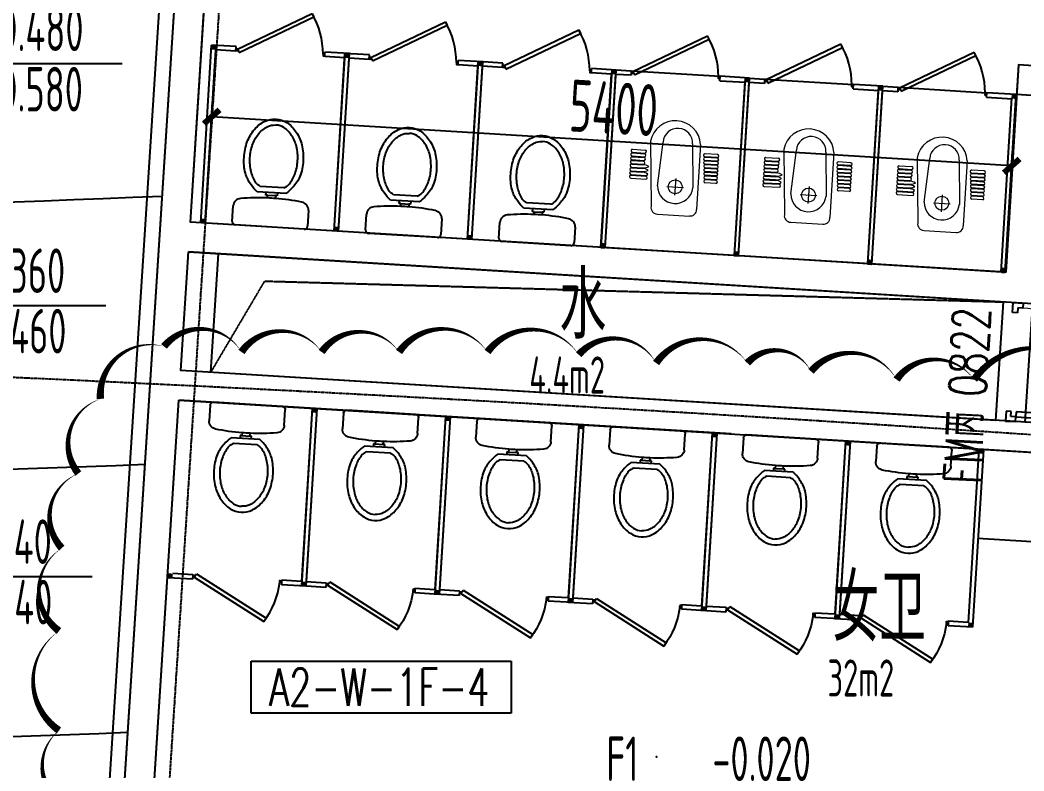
# Model space of a CAD drawing. Header units: millimetres. Extents: x 11639278 to 23698211, y -13072636 to -5537337.
# Drawn here: x 11792680 to 11799443, y -6388442 to -6383384 of the extents above; entities that cross this region are included whole.
import ezdxf
from ezdxf.enums import TextEntityAlignment as Align

# ---------------------------------------------------------------- set-up
doc = ezdxf.new("R2010")
doc.units = ezdxf.units.MM
doc.header["$LTSCALE"] = 10
for name, pattern in [('A2-RD-F1（少）$0$AUDIT_I_130807214254-2', [0]), ('A2-RG-AXIS$0$CENTER', [2, 1.25, -0.25, 0.25, -0.25]), ('A2-RG-AXIS$0$DOTE', [2.42, 2, -0.2, 0.02, -0.2]), ('A2-RI-F1$0$HIDDEN', [0.375, 0.25, -0.125])]:
    doc.linetypes.add(name, pattern=pattern)
for name, color, linetype in [('A2-RB-F1$0$A-DIMS-100', 1, 'Continuous'), ('A2-RD-F1（少）$0$A-1-1-X-toilel$0$A-FIXT', 55, 'Continuous'), ('A2-RD-F1（少）$0$A-STRS', 50, 'Continuous'), ('A2-RD-F1（少）$0$an-door', 2, 'Continuous'), ('A2-RD-F1（少）$0$B1-WC-FIXT', 55, 'A2-RD-F1（少）$0$AUDIT_I_130807214254-2'), ('A2-RG-AXIS$0$A-GRID', 1, 'A2-RG-AXIS$0$CENTER'), ('A2-RI-F1$0$$1$A-SYMB-NUMB-T', 4, 'Continuous'), ('A2-RI-F1$0$$2$A-SYMB', 4, 'Continuous'), ('A2-RI-F1$0$$3$A-SYMB', 4, 'Continuous'), ('A2-RI-F1$0$A-DOOR', 32, 'Continuous'), ('A2-RI-F1$0$A-HOLE', 2, 'Continuous'), ('A2-RI-F1$0$A-SYMB', 4, 'Continuous'), ('A2-RI-F1$0$A-SYMB-AREA', 4, 'Continuous'), ('A2-RI-F1$0$A-SYMB-DOOR', 4, 'Continuous'), ('A2-RI-F1$0$A-SYMB-NAME', 4, 'Continuous'), ('A2-RI-F1$0$A-SYMB-VOID', 35, 'Continuous'), ('A2-RI-F1$0$A-WALL', 7, 'Continuous'), ('A2-RI-F1$0$an-door', 2, 'Continuous'), ('A2-RS-F1$0$A-HATH-GRAY', 8, 'Continuous')]:
    doc.layers.add(name, color=color, linetype=linetype)
doc.layers.add('A2-RD-F1（少）$0$A-X-AREA', color=6, linetype='Continuous', plot=False)
doc.layers.add('A2-RI-F1$0$A-X-AREA', color=6, linetype='Continuous', plot=False)
doc.styles.add('A2-RB-F1$0$XD2008', font='hzs.shx', dxfattribs={"width": 0.7, "bigfont": 'hztxt.shx'})
doc.styles.add('A2-RI-F1$0$$0$XD2008', font='hzs.shx', dxfattribs={"width": 0.7, "bigfont": 'hztxt.shx'})
doc.styles.add('A2-RI-F1$0$$1$ECADI-TXT', font='simplex.shx', dxfattribs={"bigfont": 'hztxt.shx'})
doc.styles.add('A2-RI-F1$0$ECADI', font='hzs.shx', dxfattribs={"width": 0.7, "bigfont": 'hztxt.shx'})
doc.styles.add('A2-RI-F1$0$ECADI-TXT', font='simplex.shx', dxfattribs={"bigfont": 'hztxt.shx'})
doc.styles.add('A2-RI-F1$0$XD2008', font='hzs.shx', dxfattribs={"width": 0.7, "bigfont": 'hztxt.shx'})
doc.dimstyles.new('A2-RB-F1$0$XD100$0', dxfattribs={"dimscale": 100, "dimtxt": 3.5, "dimasz": 1, "dimexe": 1, "dimexo": 2, "dimgap": 0.5, "dimtad": 1, "dimdec": 0, "dimdsep": 46, "dimtxsty": 'A2-RB-F1$0$XD2008', "dimblk1": 'A2-RB-F1$0$_ArchTick', "dimblk2": 'A2-RB-F1$0$_ArchTick', "dimsah": 1, "dimcen": 2.5, "dimclrt": 4, "dimaunit": 1, "dimadec": 0, "dimazin": 0, "dimtfac": 1, "dimtdec": 0, "dimtix": 1, "dimtmove": 1, "dimatfit": 3, "dimfxl": 0, "dimtolj": 1, "dimtzin": 0, "dimarcsym": 0})

# ---------------------------------------------------------------- blocks, each defined once
blk = doc.blocks.new('A2-RG-AXIS')
at = {"layer": 'A2-RG-AXIS$0$A-GRID', "linetype": 'A2-RG-AXIS$0$DOTE'}
blk.add_line((11795338.9, -6362795.8), (11793349.7, -6393734.2), dxfattribs=at)
for radius in [316700, 313400, 308700]:
    blk.add_arc((11778730.7, -6694178.7), radius, 75.589285, 95.407644, dxfattribs=at)
blk = doc.blocks.new('A2-RB-F1$0$_ArchTick')
at = {"color": 0, "linetype": 'ByBlock', "const_width": 0.4}
blk.add_lwpolyline([(-0.5, -0.5), (0.5, 0.5)], dxfattribs=at)
blk = doc.blocks.new('*D888')
at = {"layer": 'A2-RB-F1$0$A-DIMS-100', "color": 0, "lineweight": -2, "transparency": 16777216}
for p, q in [((11793939.5, -6384552.2), (11793977.4, -6383935.2)), ((11799361.1, -6384366), (11793971.2, -6384035)), ((11799329.4, -6384883.1), (11799367.2, -6384266.2))]:
    blk.add_line(p, q, dxfattribs=at)
at = {"layer": 'Defpoints', "color": 0, "transparency": 16777216}
for p in [(11793971.2, -6384035), (11793927.2, -6384751.8), (11799317.1, -6385082.7)]:
    blk.add_point(p, dxfattribs=at)
at = {"layer": 'A2-RB-F1$0$A-DIMS-100', "color": 0, "lineweight": -2, "transparency": 16777216, "xscale": 100, "yscale": 100, "zscale": 100}
for p, rotation in [((11793971.2, -6384035), 176.4863543223418), ((11799361.1, -6384366), 356.4863543223418)]:
    blk.add_blockref('A2-RB-F1$0$_ArchTick', p, dxfattribs=dict(at, rotation=rotation))
at = {"layer": 'A2-RB-F1$0$A-DIMS-100', "color": 4, "transparency": 16777216, "insert": (11796680, -6383975.9), "char_height": 350, "attachment_point": 5, "rotation": 356.48635, "style": 'A2-RB-F1$0$XD2008'}
blk.add_mtext('\\A1;5400', dxfattribs=at)
blk = doc.blocks.new('A2-RS-F1')
at = {"layer": 'A2-RS-F1$0$A-HATH-GRAY', "ltscale": 3}
h = blk.add_hatch(color=256, dxfattribs=at)
h.paths.add_polyline_path([(11790490.7, -6377046.5), (11789491.3, -6377010.6), (11789445.2, -6378310.2), (11790444.5, -6378345.7)], flags=16)
h.paths.add_polyline_path([(11794711.1, -6377235.6), (11794112.3, -6377197.1), (11794061, -6377995.6), (11794659.8, -6378034.1)], flags=0)
h.paths.add_polyline_path([(11794483.3, -6380778.7), (11793884.5, -6380740.2), (11793833.2, -6381538.6), (11794432, -6381577.1)], flags=0)
h.paths.add_polyline_path([(11793886.5, -6390060.6), (11793287.7, -6390022.1), (11793236.4, -6390820.5), (11793835.2, -6390859)], flags=0)
h.paths.add_polyline_path([(11793658.7, -6393603.7), (11793059.9, -6393565.2), (11793008.6, -6394363.6), (11793607.4, -6394402.1)], flags=0)
h.paths.add_polyline_path([(11789926.5, -6392936.5), (11788927.1, -6392900.6), (11788881, -6394200.2), (11789880.4, -6394235.7)], flags=16)
h.paths.add_polyline_path([(11781272, -6392739.2), (11780272, -6392732.1), (11780263.2, -6394032.4), (11781263.2, -6394039.2)], flags=16)
h.paths.add_polyline_path([(11772615.4, -6392790.7), (11771615.7, -6392812.3), (11771644.2, -6394112.4), (11772644, -6394090.4)], flags=16)
h.paths.add_polyline_path([(11771835.6, -6400549.4, 1), (11772735.6, -6400549.4, 1)])
h.paths.add_polyline_path([(11789601.8, -6400663.7, 1), (11788701.8, -6400663.7, 1)], flags=0)
h.paths.add_polyline_path([(11797125.5, -6401083.9, 1), (11798025.5, -6401083.9, 1)], flags=0)
h.paths.add_polyline_path([(11772266.5, -6376894.6), (11771266.7, -6376916.1), (11771295.3, -6378216.2), (11772295, -6378194.3)], flags=16)
h.paths.add_polyline_path([(11781379.7, -6376839.6), (11780379.7, -6376832.4), (11780370.9, -6378132.8), (11781370.9, -6378139.6)], flags=16)
h.paths.add_polyline_path([(11752826.5, -6385566), (11752029, -6385629.4), (11752187.6, -6387623.1), (11752985.1, -6387559.7)], flags=17)
h.paths.add_polyline_path([(11757362.8, -6385212.9), (11756565.3, -6385276.3), (11756723.9, -6387270.1), (11757521.2, -6387204.8)], flags=17)
h.paths.add_polyline_path([(11762965.1, -6393140.9), (11763031, -6394439.6), (11764029.7, -6394388.9), (11763963.9, -6393090.2)])
h.paths.add_polyline_path([(11793008.6, -6394363.6), (11793607.4, -6394402.1), (11793658.7, -6393603.7), (11793059.9, -6393565.2)], flags=17)
h.paths.add_polyline_path([(11793236.4, -6390820.5), (11793835.2, -6390859), (11793886.5, -6390060.6), (11793287.7, -6390022.1)], flags=17)
h.paths.add_polyline_path([(11793833.2, -6381538.6), (11794432, -6381577.1), (11794483.3, -6380778.7), (11793884.5, -6380740.2)], flags=17)
h.paths.add_polyline_path([(11794061, -6377995.6), (11794659.8, -6378034.1), (11794711.1, -6377235.6), (11794112.3, -6377197.1)], flags=17)
h.paths.add_polyline_path([(11762159.9, -6377261.3), (11762225.8, -6378560), (11763224.5, -6378509.3), (11763158.6, -6377210.6)], flags=17)
edge = h.paths.add_edge_path(flags=16)
edge.add_arc((11772285.6, -6400549.4), 450, 0, 360)
edge = h.paths.add_edge_path(flags=16)
edge.add_arc((11789151.8, -6400663.7), 450, 0, 360)
edge = h.paths.add_edge_path()
edge.add_arc((11763857, -6400855.6), 450, 0, 360)
edge = h.paths.add_edge_path(flags=17)
edge.add_arc((11797575.5, -6401083.9), 450, 0, 360)
edge = h.paths.add_edge_path()
edge.add_arc((11755440.6, -6401403.6), 450, 0, 360)
h.paths.add_polyline_path([(11756756.1, -6377586.7), (11756914.7, -6379580.4), (11756117.2, -6379643.9), (11755958.6, -6377650.1)], flags=17)
h.paths.add_polyline_path([(11757322.6, -6394796.6), (11758120, -6394731.3), (11758001.2, -6393237.8), (11757203.7, -6393301.3)])
h.paths.add_polyline_path([(11752786.3, -6395149.5), (11753583.8, -6395086), (11753449, -6393391.4), (11752651.5, -6393454.8)])
h.paths.add_polyline_path([(11751581, -6379997.1), (11752378.4, -6379933.7), (11752219.8, -6377940), (11751422.4, -6378003.4)])
edge = h.paths.add_edge_path()
edge.add_line((11771615.7, -6392812.7), (11771644.2, -6394112.4))
edge.add_line((11771644.2, -6394112.4), (11772644, -6394090.4))
edge.add_line((11772644, -6394090.4), (11772615.4, -6392790.7))
edge.add_line((11772615.4, -6392790.7), (11771615.7, -6392812.3))
edge.add_line((11780272, -6392732.4), (11780263.2, -6394032.4))
edge.add_line((11780263.2, -6394032.4), (11781263.2, -6394039.2))
edge.add_line((11781263.2, -6394039.2), (11781272, -6392739.2))
edge.add_line((11781272, -6392739.2), (11780272, -6392732.1))
edge.add_line((11788927.1, -6392901), (11788881, -6394200.2))
edge.add_line((11788881, -6394200.2), (11789880.4, -6394235.7))
edge.add_line((11789880.4, -6394235.7), (11789926.5, -6392936.5))
edge.add_line((11789926.5, -6392936.5), (11788927.1, -6392900.6))
edge.add_line((11789491.3, -6377011), (11789445.2, -6378310.2))
edge.add_line((11789445.2, -6378310.2), (11790444.5, -6378345.7))
edge.add_line((11790444.5, -6378345.7), (11790490.7, -6377046.5))
edge.add_line((11790490.7, -6377046.5), (11789491.3, -6377010.6))
edge.add_line((11780379.7, -6376832.8), (11780370.9, -6378132.8))
edge.add_line((11780370.9, -6378132.8), (11781370.9, -6378139.6))
edge.add_line((11781370.9, -6378139.6), (11781379.7, -6376839.6))
edge.add_line((11781379.7, -6376839.6), (11780379.7, -6376832.4))
edge.add_line((11771266.7, -6376916.5), (11771295.3, -6378216.2))
edge.add_line((11771295.3, -6378216.2), (11772295, -6378194.3))
edge.add_line((11772295, -6378194.3), (11772266.5, -6376894.6))
edge.add_line((11772266.5, -6376894.6), (11771266.7, -6376916.1))
edge.add_line((11756723.9, -6387270.1), (11757521.2, -6387204.8))
edge.add_line((11756565.3, -6385276.3), (11757362.8, -6385212.9))
edge.add_line((11756565.3, -6385276.3), (11756723.9, -6387270.1))
edge.add_line((11752187.6, -6387623.1), (11752985.1, -6387559.7))
edge.add_line((11752029, -6385629.4), (11752826.5, -6385566))
edge.add_line((11752029, -6385629.4), (11752187.6, -6387623.2))
edge.add_line((11752826.5, -6385566), (11752985.1, -6387559.7))
edge.add_line((11757362.2, -6385205.2), (11757521.2, -6387204.8))
edge = h.paths.add_edge_path()
edge.add_arc((11847549.5, -6408655.2), 450, 0, 360)
h.paths.add_polyline_path([(11818747.1, -6372607.5), (11817357.2, -6372439.1), (11817138.8, -6374225.8), (11818528.7, -6374394.2)])
h.paths.add_polyline_path([(11827964.2, -6373889.1), (11826579.8, -6373680.9), (11826310.1, -6375460.6), (11827694.6, -6375668.8)])
h.paths.add_polyline_path([(11837140.7, -6375434.8), (11835762.8, -6375187), (11835442.2, -6376958.2), (11836820.1, -6377206.1)])
h.paths.add_polyline_path([(11814457.2, -6396161.7), (11815846.9, -6396331.6), (11816041, -6394743.5), (11814651.4, -6394573.1)])
h.paths.add_polyline_path([(11851385, -6401917.5), (11850605.4, -6401737.8), (11850371.1, -6402710), (11851150.7, -6402889.7)])
h.paths.add_polyline_path([(11846959.8, -6400859), (11846180.2, -6400679.3), (11845945.9, -6401651.6), (11846725.5, -6401831.3)])
h.paths.add_polyline_path([(11841338.2, -6400630.1), (11839968.3, -6400341.3), (11840298.4, -6398775.8), (11841668.4, -6399064)])
h.paths.add_polyline_path([(11831505.8, -6398704), (11832883.4, -6398953.4), (11833168.4, -6397379), (11831790.9, -6397129.1)])
h.paths.add_polyline_path([(11822999.8, -6397310.5), (11824384, -6397520.2), (11824623.6, -6395938.3), (11823239.5, -6395728)])
h.paths.add_polyline_path([(11806985.1, -6395311.3), (11806188.5, -6395237.1), (11806299.9, -6394042), (11807096.4, -6394116.5)])
h.paths.add_polyline_path([(11800592, -6394828.7), (11801190.8, -6394867.2), (11801242.1, -6394068.8), (11800643.4, -6394030.3)])
h.paths.add_polyline_path([(11793008.6, -6394363.6), (11793607.4, -6394402.1), (11793658.7, -6393603.7), (11793059.9, -6393565.2)], flags=17)
h.paths.add_polyline_path([(11800819.8, -6391285.9), (11801418.6, -6391324.4), (11801469.9, -6390525.9), (11800871.2, -6390487.4)])
h.paths.add_polyline_path([(11793236.4, -6390820.5), (11793835.2, -6390859), (11793886.5, -6390060.6), (11793287.7, -6390022.1)], flags=17)
h.paths.add_polyline_path([(11853037, -6395063.6), (11853271.3, -6394091.4), (11852491.7, -6393911.7), (11852257.4, -6394883.9)])
h.paths.add_polyline_path([(11854911.5, -6387286.2), (11855145.9, -6386314), (11854366.3, -6386134.3), (11854131.9, -6387106.5)])
h.paths.add_polyline_path([(11846269, -6377243.5), (11844898.8, -6376956.1), (11844527.5, -6378717.4), (11845897.7, -6379004.7)])
h.paths.add_polyline_path([(11848611.8, -6394005), (11848846.2, -6393032.8), (11848066.6, -6392853.1), (11847832.2, -6393825.3)])
h.paths.add_polyline_path([(11850486.4, -6386227.4), (11850720.8, -6385255.2), (11849941.2, -6385075.5), (11849706.8, -6386047.7)])
h.paths.add_polyline_path([(11843712.1, -6384523.3), (11844299.2, -6384647.1), (11844423, -6384060), (11843835.9, -6383936.2)])
h.paths.add_polyline_path([(11842061.7, -6392351.2), (11842648.8, -6392475), (11842772.6, -6391887.9), (11842185.5, -6391764.1)])
h.paths.add_polyline_path([(11808357.4, -6373042.4), (11808954.8, -6373098.1), (11809029, -6372301.4), (11808431.6, -6372245.8)])
h.paths.add_polyline_path([(11793833.2, -6381538.6), (11794432, -6381577.1), (11794483.3, -6380778.7), (11793884.5, -6380740.2)], flags=17)
h.paths.add_polyline_path([(11801416.6, -6382004.6), (11802015.3, -6382043.1), (11802066.7, -6381244.7), (11801467.9, -6381206.2)])
h.paths.add_polyline_path([(11801644.4, -6378461.8), (11802243.1, -6378500.3), (11802294.5, -6377701.9), (11801695.7, -6377663.4)])
h.paths.add_polyline_path([(11794061, -6377995.6), (11794659.8, -6378034.1), (11794711.1, -6377235.6), (11794112.3, -6377197.1)], flags=17)
h.paths.add_polyline_path([(11808460.5, -6379479.9), (11807663.9, -6379405.7), (11807775.3, -6378210.6), (11808571.8, -6378285.1)])
edge = h.paths.add_edge_path(flags=16)
edge.add_arc((11772285.6, -6400549.4), 450, 0, 360)
edge = h.paths.add_edge_path(flags=17)
edge.add_arc((11789151.8, -6400663.7), 450, 0, 360)
edge = h.paths.add_edge_path(flags=17)
edge.add_arc((11797575.5, -6401083.9), 450, 0, 360)
edge = h.paths.add_edge_path()
edge.add_arc((11805983.7, -6401745.9), 450, 0, 360)
edge = h.paths.add_edge_path()
edge.add_arc((11814369.4, -6402649), 450, 0, 360)
edge = h.paths.add_edge_path()
edge.add_arc((11822725.7, -6403792.5), 450, 0, 360)
edge = h.paths.add_edge_path()
edge.add_arc((11831045.7, -6405175.5), 450, 0, 360)
edge = h.paths.add_edge_path()
edge.add_arc((11839322.6, -6406796.9), 450, 0, 360)
edge = h.paths.add_edge_path(flags=17)
edge.add_line((11771615.7, -6392812.7), (11771644.2, -6394112.4))
edge.add_line((11771644.2, -6394112.4), (11772644, -6394090.4))
edge.add_line((11772644, -6394090.4), (11772615.4, -6392790.7))
edge.add_line((11772615.4, -6392790.7), (11771615.7, -6392812.3))
edge.add_line((11780272, -6392732.4), (11780263.2, -6394032.4))
edge.add_line((11780263.2, -6394032.4), (11781263.2, -6394039.2))
edge.add_line((11781263.2, -6394039.2), (11781272, -6392739.2))
edge.add_line((11781272, -6392739.2), (11780272, -6392732.1))
edge.add_line((11788927.1, -6392901), (11788881, -6394200.2))
edge.add_line((11788881, -6394200.2), (11789880.4, -6394235.7))
edge.add_line((11789880.4, -6394235.7), (11789926.5, -6392936.5))
edge.add_line((11789926.5, -6392936.5), (11788927.1, -6392900.6))
edge.add_line((11789491.3, -6377011), (11789445.2, -6378310.2))
edge.add_line((11789445.2, -6378310.2), (11790444.5, -6378345.7))
edge.add_line((11790444.5, -6378345.7), (11790490.7, -6377046.5))
edge.add_line((11790490.7, -6377046.5), (11789491.3, -6377010.6))
edge.add_line((11780379.7, -6376832.8), (11780370.9, -6378132.8))
edge.add_line((11780370.9, -6378132.8), (11781370.9, -6378139.6))
edge.add_line((11781370.9, -6378139.6), (11781379.7, -6376839.6))
edge.add_line((11781379.7, -6376839.6), (11780379.7, -6376832.4))
edge.add_line((11771266.7, -6376916.5), (11771295.3, -6378216.2))
edge.add_line((11771295.3, -6378216.2), (11772295, -6378194.3))
edge.add_line((11772295, -6378194.3), (11772266.5, -6376894.6))
edge.add_line((11772266.5, -6376894.6), (11771266.7, -6376916.1))
edge = h.paths.add_edge_path()
edge.add_arc((11780719.5, -6400485.4), 450, 0, 360)
blk = doc.blocks.new('A2-RI-F1$0$5erhfh')
at = {"layer": 'A2-RI-F1$0$A-SYMB-AREA', "style": 'A2-RI-F1$0$ECADI', "width": 0.7}
blk.add_attdef('340M2', text='', height=2.5, dxfattribs=at).set_placement((0, 1.25), align=Align.MIDDLE_LEFT)
at = {"layer": 'A2-RI-F1$0$A-SYMB-NAME', "style": 'A2-RI-F1$0$ECADI', "width": 0.7}
blk.add_attdef('CHINESENAME', (-12.292, 3.087), '', height=4.5, dxfattribs=at)
blk = doc.blocks.new('A2-RI-F1$0$ECADI-TAG-HGHT（国标）')
at = {"color": 1}
blk.add_line((-2.121, 2.121), (11.768, 2.121), dxfattribs=at)
at = {"color": 1, "const_width": 0.5}
blk.add_lwpolyline([(-2.121, 2.121), (0, 0), (2.121, 2.121)], dxfattribs=at)
at = {"color": 1}
blk.add_point((-1.481, 4.6), dxfattribs=at)
at = {"style": 'A2-RI-F1$0$XD2008', "width": 0.7}
blk.add_attdef('FL', text='', height=3, dxfattribs=at).set_placement((-2.689, 2.967), align=Align.RIGHT)
for tag, p in [('F.F.L.', (2.284, 2.967)), ('T.O.S.', (2.284, -1.104))]:
    blk.add_attdef(tag, p, '', height=3, dxfattribs=at)
blk = doc.blocks.new('A2-RI-F1$0$door-1000')
for p, q in [((0.6493, 0.6471), (0.7083, 0.7059)), ((0.7083, 0.7059), (0.7083, 0.7059)), ((0.7083, 0.7059), (0.7672, 0.6469)), ((0.6787, 0.6175), (0.6493, 0.6471)), ((0.7082, 0.647), (0.6787, 0.6175)), ((0.7376, 0.6174), (0.7082, 0.647)), ((0.7672, 0.6469), (0.7376, 0.6174)), ((0.059, 0.0588), (0, 0)), ((0, 0), (0.0588, -0.059)), ((0, 0), (0, 0)), ((0.0589, -0.0001), (0.0884, 0.0293)), ((0.0884, 0.0293), (0.059, 0.0588)), ((0.0588, -0.059), (0.0883, -0.0296)), ((0.0883, -0.0296), (0.0589, -0.0001)), ((0.1179, -0.0002), (0.0883, -0.0296)), ((0.0883, -0.0296), (0.6766, -0.6199)), ((0.7061, -0.5905), (0.1179, -0.0002)), ((0.4506, -0.4431), (0.4756, -0.4182)), ((0.5051, -0.3888), (0.5301, -0.3639)), ((0.6183, -0.5024), (0.6432, -0.4775)), ((0.5638, -0.5566), (0.5888, -0.5318)), ((0.6766, -0.6199), (0.7061, -0.5905))]:
    blk.add_line(p, q)
at = {"lineweight": 13}
for p, q in [((0.6432, -0.4775), (0.5301, -0.3639)), ((0.5638, -0.5566), (0.4506, -0.4431))]:
    blk.add_line(p, q, dxfattribs=at)
blk.add_arc((0.1481, 0.0285), 0.8333, 312.03498, 44.97267, dxfattribs=at)
blk = doc.blocks.new('A2-RI-F1$0$645YRTH')
at = {"layer": 'A2-RI-F1$0$$1$A-SYMB-NUMB-T', "color": 1}
for p, q in [((0, -350), (0, 0)), ((0, 0), (1750, 0)), ((1750, 0), (1750, -350)), ((1750, -350), (0, -350))]:
    blk.add_line(p, q, dxfattribs=at)
at = {"layer": 'A2-RI-F1$0$$1$A-SYMB-NUMB-T', "style": 'A2-RI-F1$0$$1$ECADI-TXT', "width": 0.7}
blk.add_attdef('CODE', text='', height=250, dxfattribs=at).set_placement((750, -175), align=Align.MIDDLE_CENTER)
blk = doc.blocks.new('A2-RI-F1$0$$2$ECADI-TAG-HGHT（国标）')
at = {"color": 1}
blk.add_line((-2.121, 2.121), (11.768, 2.121), dxfattribs=at)
at = {"color": 1, "const_width": 0.5}
blk.add_lwpolyline([(-2.121, 2.121), (0, 0), (2.121, 2.121)], dxfattribs=at)
at = {"color": 1}
blk.add_point((-1.481, 4.6), dxfattribs=at)
at = {"style": 'A2-RI-F1$0$$0$XD2008', "width": 0.7}
blk.add_attdef('FL', text='', height=3, dxfattribs=at).set_placement((-2.689, 2.967), align=Align.RIGHT)
for tag, p in [('F.F.L.', (2.284, 2.967)), ('T.O.S.', (2.284, -1.104))]:
    blk.add_attdef(tag, p, '', height=3, dxfattribs=at)
blk = doc.blocks.new('A2-RI-F1$0$ECADI-TAG-DOOR')
blk = doc.blocks.new('A2-RI-F1')
at = {"layer": 'A2-RI-F1$0$A-HOLE'}
blk.add_line((11793965.9, -6385756), (11794017.2, -6384957.7), dxfattribs=at)
at = {"layer": 'A2-RI-F1$0$A-SYMB-VOID', "linetype": 'A2-RI-F1$0$HIDDEN'}
blk.add_lwpolyline([(11793966, -6385756), (11794328.8, -6385142.1), (11799304.3, -6385282.3)], dxfattribs=at)
at = {"layer": 'A2-RI-F1$0$A-WALL'}
for p, q in [((11793827.4, -6384745.7), (11794260.6, -6378008.4)), ((11793165.5, -6391923.2), (11794028.6, -6378499.8)), ((11799317.1, -6385082.7), (11799394.1, -6383885.2)), ((11799593.7, -6383897.5), (11799394.1, -6383885.2)), ((11799317.1, -6385082.7), (11793827.4, -6384745.7)), ((11793763.2, -6385743.6), (11793814.6, -6384945.2)), ((11799503.9, -6385294.6), (11793814.6, -6384945.2)), ((11801546.3, -6386221.5), (11793763.2, -6385743.6)), ((11793220.9, -6394178.5), (11793750.4, -6385943.2)), ((11797470, -6386171.6), (11793750.4, -6385943.2)), ((11801533.4, -6386421.1), (11797569.8, -6386177.7))]:
    blk.add_line(p, q, dxfattribs=at)
at = {"layer": 'A2-RI-F1$0$A-X-AREA'}
for points in [[(11794032.8, -6381551.5), (11794431.9, -6381577.6), (11794471.1, -6380978.3), (11801455.1, -6381405.8), (11801418.4, -6382004.7), (11801815.7, -6382030.3), (11801546.3, -6386221.7), (11799452.6, -6386092.9), (11799606.6, -6383697.9), (11799406.9, -6383685.6), (11799321.1, -6385083), (11793827.4, -6384745.7)], [(11793814.6, -6384945.2), (11799304.3, -6385282.3), (11799252.9, -6386080.7), (11793763.2, -6385743.6)], [(11793750.4, -6385943.2), (11801533.4, -6386421.1), (11801270.3, -6390513.1), (11793487.3, -6390034.9)]]:
    blk.add_lwpolyline(points, close=True, dxfattribs=at)
at = {"layer": 'A2-RI-F1$0$an-door'}
blk.add_line((11793072, -6391818.6), (11793922.3, -6378594.8), dxfattribs=at)
at = {"layer": 'Defpoints'}
for points in [[(11797580, -6385693.9, 0, 50, 0.520567), (11796965.3, -6385693.9, 0, 50, 0.520567), (11796965.3, -6385693.9, 0, 50, 0.520567), (11796443.8, -6385638.1, 0, 50, 0.520567), (11796443.8, -6385638.1, 0, 50, 0.520567), (11795829.2, -6385619.5, 0, 50, 0.520567), (11795829.2, -6385619.5, 0, 50, 0.520567), (11795233.1, -6385619.5, 0, 50, 0.520567), (11795233.1, -6385619.5, 0, 50, 0.520567), (11794711.6, -6385619.5, 0, 50, 0.520567), (11794711.6, -6385619.5, 0, 50, 0.520567), (11794171.5, -6385619.5, 0, 50, 0.520567), (11794171.5, -6385619.5, 0, 50, 0.520567), (11793649.9, -6385582.3, 0, 50, 0.520567), (11793649.9, -6385582.3, 0, 50, 0.520567), (11793221.5, -6385935.9, 0, 50, 0.520567), (11793221.5, -6385935.9, 0, 50, 0.520567), (11793072.5, -6386438.5, 0, 50, 0.520567), (11793072.5, -6386438.5, 0, 50, 0.520567), (11792960.8, -6386941.1, 0, 50, 0.520567), (11792960.8, -6386941.1, 0, 50, 0.520567), (11792942.1, -6387499.5, 0, 50, 0.520567), (11792942.1, -6387499.5, 0, 50, 0.520567), (11792942.1, -6388169.6, 0, 50, 0.520567), (11792942.1, -6388169.6, 0, 50, 0.520567), (11792979.4, -6388672.2, 0, 50, 0.520567)], [(11799926.8, -6385805.6, 0, 50, 0.520567), (11799107.3, -6385805.6, 0, 50, 0.520567), (11799107.3, -6385805.6, 0, 50, 0.520567), (11798585.8, -6385805.6, 0, 50, 0.520567), (11798585.8, -6385805.6, 0, 50, 0.520567), (11798008.4, -6385749.8, 0, 50, 0.520567), (11798008.4, -6385749.8, 0, 50, 0.520567), (11797580, -6385693.9, 0, 0, 0)]]:
    blk.add_lwpolyline(points, format="xyseb", dxfattribs=at)
blk.add_blockref('A2-RS-F1', (0, 0))
ref = blk.add_blockref('A2-RI-F1$0$5erhfh', (11797543.6, -6385838.3), dxfattribs=dict(xscale=100, yscale=100, zscale=100))
ref.add_attrib('340M2', '4.4m2', (11796110.7, -6385899.7), dxfattribs={"layer": 'A2-RI-F1$0$A-SYMB-AREA', "height": 250, "style": 'A2-RI-F1$0$ECADI', "width": 0.7})
ref.add_attrib('CHINESENAME', '水', (11796314.4, -6385529.6), dxfattribs={"layer": 'A2-RI-F1$0$A-SYMB-NAME', "height": 450, "style": 'A2-RI-F1$0$ECADI', "width": 0.7})
ref = blk.add_blockref('A2-RI-F1$0$5erhfh', (11799382.5, -6387879.7), dxfattribs=dict(xscale=100, yscale=100, zscale=100))
ref.add_attrib('340M2', '32m2', (11798120.2, -6387941.1), dxfattribs={"layer": 'A2-RI-F1$0$A-SYMB-AREA', "height": 250, "style": 'A2-RI-F1$0$ECADI', "width": 0.7})
ref.add_attrib('CHINESENAME', '女卫', (11798153.3, -6387571), dxfattribs={"layer": 'A2-RI-F1$0$A-SYMB-NAME', "height": 450, "style": 'A2-RI-F1$0$ECADI', "width": 0.7})
at = {"layer": 'A2-RI-F1$0$$2$A-SYMB', "xscale": 99.99999999989086, "yscale": 99.99999999989086, "zscale": 99.99999999989086}
for p, values in [((11792190.2, -6383889), {'F.F.L.': '-0.480', 'T.O.S.': '-0.580'}), ((11792080.5, -6385518.7), {'F.F.L.': '-0.360', 'T.O.S.': '-0.460'}), ((11791989, -6387344.3), {'F.F.L.': '-0.240', 'T.O.S.': '-0.340'})]:
    blk.add_blockref('A2-RI-F1$0$$2$ECADI-TAG-HGHT（国标）', p, dxfattribs=at).add_auto_attribs(values)
at = {"layer": 'A2-RI-F1$0$$3$A-SYMB'}
ref = blk.add_blockref('A2-RI-F1$0$645YRTH', (11794237.6, -6387703.1), dxfattribs=at)
ref.add_attrib('CODE', 'A2-W-1F-4', dxfattribs={"layer": 'A2-RI-F1$0$$1$A-SYMB-NUMB-T', "height": 250, "style": 'A2-RI-F1$0$$1$ECADI-TXT', "width": 0.7}).set_placement((11795100.3, -6387878.1), align=Align.MIDDLE_CENTER)
at = {"layer": 'A2-RI-F1$0$A-DOOR', "xscale": 800.0000000006313, "yscale": 800.0000000006313, "zscale": 800.0000000006313, "rotation": 41.42016649056475}
blk.add_blockref('A2-RI-F1$0$door-1000', (11799319.5, -6386084.7), dxfattribs=at)
at = {"layer": 'A2-RI-F1$0$A-SYMB', "xscale": 99.99999999989086, "yscale": 99.99999999989086, "zscale": 99.99999999989086}
blk.add_blockref('A2-RI-F1$0$ECADI-TAG-HGHT（国标）', (11797115.7, -6388806.9), dxfattribs=at).add_auto_attribs({'F.F.L.': '-0.020', 'T.O.S.': '-0.100', 'FL': 'F1'})
at = {"layer": 'A2-RI-F1$0$A-SYMB-DOOR'}
ref = blk.add_blockref('A2-RI-F1$0$ECADI-TAG-DOOR', (11799916.4, -6385831.6), dxfattribs=dict(at, xscale=100.0000000006261, yscale=100.0000000006261, zscale=100.0000000006261, rotation=87.12597520355602))
ref.add_attrib('门窗主编号1', 'FM丙', dxfattribs={"height": 250, "rotation": 87.12598, "style": 'A2-RI-F1$0$ECADI-TXT', "width": 0.7}).set_placement((11799177.4, -6386024.8), align=Align.RIGHT)
ref.add_attrib('门窗主编号2', '0822', (11799186.6, -6385926.2, 333.3), dxfattribs={"height": 250, "rotation": 87.12598, "style": 'A2-RI-F1$0$ECADI-TXT', "width": 0.7})
blk = doc.blocks.new('A2-RD-F1（少）$0$A-1-1-X-toilel$0$A-1-10-01~10(B1~wd)$0$A1088D2A')
at = {"layer": 'A2-RD-F1（少）$0$A-1-1-X-toilel$0$A-FIXT'}
for p, q in [((-0.43, 0), (0.43, 0)), ((-0.47, -0.235), (-0.47, -0.04)), ((0.47, -0.04), (0.47, -0.235)), ((-0.05, -0.396), (-0.05, -0.361)), ((0.05, -0.361), (0.05, -0.396)), ((-0.176, -0.431), (0.181, -0.431)), ((-0.148, -0.5), (0.148, -0.5)), ((-0.07, -0.396), (-0.05, -0.396)), ((-0.07, -0.431), (-0.07, -0.396)), ((0.05, -0.396), (-0.05, -0.396)), ((0.05, -0.396), (0.07, -0.396)), ((0.07, -0.396), (0.07, -0.431))]:
    blk.add_line(p, q, dxfattribs=at)
for points in [[(0.002, -1.35, -0.128381), (-0.133, -1.315, -0.106268), (-0.259, -1.203, -0.085065), (-0.338, -1.047, -0.074422), (-0.368, -0.849, -0.074422), (-0.338, -0.652, -0.093985), (-0.259, -0.514, -0.073872), (-0.176, -0.431, -0.130921)], [(-0.148, -0.5, 0.073654), (-0.204, -0.54, 0.085065), (-0.272, -0.674, 0.074422), (-0.298, -0.849, 0.074422), (-0.272, -1.025, 0.085065), (-0.204, -1.159, 0.106268), (-0.101, -1.25, 0.128381), (-0.002, -1.276, 0.131396)], [(0.181, -0.431, -0.073872), (0.264, -0.514, -0.093985), (0.343, -0.652, -0.074422), (0.372, -0.849, -0.074422), (0.343, -1.047, -0.085065), (0.264, -1.203, -0.106268), (0.138, -1.315, -0.128381), (0.002, -1.35, -0.130921)], [(0.148, -0.5, -0.073654), (0.204, -0.54, -0.085065), (0.272, -0.674, -0.074422), (0.298, -0.849, -0.074422), (0.272, -1.025, -0.085065), (0.204, -1.159, -0.106268), (0.101, -1.25, -0.128381), (0.002, -1.276, -0.131396)]]:
    blk.add_lwpolyline(points, format="xyb", dxfattribs=at)
for centre, radius, start, end in [((-0.43, -0.04), 0.04, 90, 180), ((0.43, -0.04), 0.04, 0, 90), ((-0.37, -0.235), 0.1, 180, 262.0681), ((0.37, -0.235), 0.1, 277.9319, 0), ((0, 2.42), 2.781, 262.0681, 268.9699), ((0, 2.42), 2.781, 268.9699, 271.0301), ((0, 2.42), 2.781, 271.0301, 277.9319)]:
    blk.add_arc(centre, radius, start, end, dxfattribs=at)
blk = doc.blocks.new('A2-RD-F1（少）$0$A-1-1-X-toilel$0$A-1-10-01~10(B1~wd)$0$A1088D2B')
at = {"layer": 'A2-RD-F1（少）$0$A-1-1-X-toilel$0$A-FIXT'}
for p, q in [((-465, 0), (-465, -1200)), ((-435, 0), (-435, -1170)), ((435, 0), (435, -1170)), ((465, 0), (465, -1200)), ((-465, -1200), (-300, -1200)), ((-435, -1170), (-300, -1170)), ((-300, -1170), (-300, -1200)), ((275.9, -1161.4), (-210.9, -1431.4)), ((289.1, -1184.1), (-197.8, -1454.1)), ((289.1, -1184.1), (275.9, -1161.4)), ((300, -1170), (435, -1170)), ((300, -1170), (300, -1200)), ((300, -1200), (465, -1200)), ((-197.8, -1454.1), (-210.9, -1431.4))]:
    blk.add_line(p, q, dxfattribs=at)
for points in [[(-299.8, -1184.1), (-289.1, -1184.1), (-289.1, -1172.6), (-299.8, -1172.6)], [(300, -1172.6), (288, -1172.6), (288, -1184.1), (300, -1184.1)]]:
    blk.add_lwpolyline(points, dxfattribs=at)
blk.add_arc((270.5, -1147.3), 559.9, 183.77186, 213.23098, dxfattribs=at)
for points in [[(-465, -30), (-435, -30), (-465, 0), (-435, 0)], [(435, -30), (465, -30), (435, 0), (465, 0)], [(-465, -1200), (-435, -1200), (-465, -1170), (-435, -1170)], [(435, -1200), (465, -1200), (435, -1170), (465, -1170)]]:
    blk.add_trace(points, dxfattribs=at)
at = {"layer": 'A2-RD-F1（少）$0$A-1-1-X-toilel$0$A-FIXT', "xscale": 540, "yscale": 540, "zscale": 540}
blk.add_blockref('A2-RD-F1（少）$0$A-1-1-X-toilel$0$A-1-10-01~10(B1~wd)$0$A1088D2A', (0, 0), dxfattribs=at)
blk = doc.blocks.new('A2-RD-F1（少）$0$BI-W-db')
at = {"layer": 'A2-RD-F1（少）$0$A-1-1-X-toilel$0$A-FIXT'}
for points in [[(-10400, 6726), (-10370, 6726), (-10400, 6756), (-10370, 6756)], [(-9230, 6726), (-9200, 6726), (-9230, 6756), (-9200, 6756)], [(-10400, 5826), (-10370, 5826), (-10400, 5856), (-10370, 5856)], [(-9230, 5826), (-9200, 5826), (-9230, 5856), (-9200, 5856)]]:
    blk.add_trace(points, dxfattribs=at)
at = {"layer": 'A2-RD-F1（少）$0$B1-WC-FIXT'}
for p, q in [((-10400, 6755.9), (-10400, 6730.5)), ((-9200, 6755.9), (-10400, 6755.9)), ((-10400, 5851.4), (-10400, 6755.9)), ((-10400, 6726), (-9225.4, 6726)), ((-9230, 6623.5), (-9230, 6726)), ((-9200, 6755.9), (-9200, 6730.5)), ((-9200, 6726), (-9200, 6623.5)), ((-9200, 6623.5), (-9230, 6623.5)), ((-9202.6, 6612.6), (-9225.3, 6599.5)), ((-9225.3, 6599.5), (-8955.3, 6112.6)), ((-9202.6, 6612.6), (-8932.6, 6125.7)), ((-9230, 6023.5), (-9230, 5851.4)), ((-9230, 6023.5), (-9200, 6023.5)), ((-9200, 5826), (-9200, 6023.5)), ((-9225.4, 5856), (-10400, 5856)), ((-10400, 5851.4), (-10400, 5826)), ((-10400, 5826), (-10400, 5851.4)), ((-10400, 5826), (-9200, 5826))]:
    blk.add_line(p, q, dxfattribs=at)
at = {"layer": 'A2-RD-F1（少）$0$B1-WC-FIXT', "lineweight": 13}
for p, q in [((-9911.9, 6592.4), (-9911.9, 6592.4)), ((-9901.9, 6582.4), (-9901.9, 6482)), ((-9896.9, 6582.4), (-9896.9, 6480.1)), ((-9886.9, 6592.4), (-9886.9, 6592.4)), ((-9876.9, 6582.4), (-9876.9, 6510)), ((-9871.9, 6582.4), (-9871.9, 6508)), ((-9861.9, 6592.4), (-9861.9, 6592.4)), ((-9851.9, 6582.4), (-9851.9, 6508)), ((-9846.9, 6582.4), (-9846.9, 6506.1)), ((-9836.9, 6592.4), (-9836.9, 6592.4)), ((-9826.9, 6582.4), (-9826.9, 6506.1)), ((-9821.9, 6582.4), (-9821.9, 6504.1)), ((-9811.9, 6592.4), (-9811.9, 6592.4)), ((-9801.9, 6582.4), (-9801.9, 6504.1)), ((-9796.9, 6582.4), (-9796.9, 6502.2)), ((-9786.9, 6592.4), (-9786.9, 6592.4)), ((-9776.9, 6582.4), (-9776.9, 6502.2)), ((-9771.9, 6582.4), (-9771.9, 6500.3)), ((-9761.9, 6592.4), (-9761.9, 6592.4)), ((-9751.9, 6582.4), (-9751.9, 6500.3)), ((-9746.9, 6582.4), (-9746.9, 6498.3)), ((-9736.9, 6592.4), (-9736.9, 6592.4)), ((-9726.9, 6582.4), (-9726.9, 6498.3)), ((-9811.9, 6494.1), (-9811.9, 6494.1)), ((-9665.6, 6464.5), (-10104.5, 6434.6)), ((-9911.9, 6472), (-9911.9, 6472)), ((-9886.9, 6472), (-9886.9, 6472)), ((-9886.9, 6470.1), (-9886.9, 6470.1)), ((-9861.9, 6472), (-9861.9, 6472)), ((-9861.9, 6468.1), (-9861.9, 6468.1)), ((-9836.9, 6466.2), (-9836.9, 6466.2)), ((-9786.9, 6492.2), (-9786.9, 6492.2)), ((-9761.9, 6490.3), (-9761.9, 6490.3)), ((-9736.9, 6488.3), (-9736.9, 6488.3)), ((-10152, 6389.2), (-10152, 6172.3)), ((-9962, 6399.4), (-9665.6, 6380.7)), ((-9962, 6337.9), (-9962, 6223.6)), ((-9904.8, 6280.7), (-10019.1, 6280.7)), ((-9665.6, 6180.7), (-9962, 6162.1)), ((-9665.6, 6126.8), (-10104.5, 6126.8)), ((-9911.9, 6089.5), (-9911.9, 6089.5)), ((-9911.9, 6089.5), (-9911.9, 6089.5)), ((-9886.9, 6091.4), (-9886.9, 6091.4)), ((-9886.9, 6091.4), (-9886.9, 6091.4)), ((-9886.9, 6089.5), (-9886.9, 6089.5)), ((-9886.9, 6089.5), (-9886.9, 6089.5)), ((-9861.9, 6093.4), (-9861.9, 6093.4)), ((-9861.9, 6093.4), (-9861.9, 6093.4)), ((-9861.9, 6089.5), (-9861.9, 6089.5)), ((-9861.9, 6089.5), (-9861.9, 6089.5)), ((-9836.9, 6095.3), (-9836.9, 6095.3)), ((-9836.9, 6095.3), (-9836.9, 6095.3)), ((-9821.9, 6009), (-9821.9, 6087.3)), ((-9821.9, 6009), (-9821.9, 6087.3)), ((-9811.9, 6097.3), (-9811.9, 6097.3)), ((-9811.9, 6097.3), (-9811.9, 6097.3)), ((-9801.9, 6009), (-9801.9, 6087.3)), ((-9801.9, 6009), (-9801.9, 6087.3)), ((-9796.9, 6009), (-9796.9, 6089.2)), ((-9796.9, 6009), (-9796.9, 6089.2)), ((-9786.9, 6099.2), (-9786.9, 6099.2)), ((-9786.9, 6099.2), (-9786.9, 6099.2)), ((-9776.9, 6009), (-9776.9, 6089.2)), ((-9776.9, 6009), (-9776.9, 6089.2)), ((-9771.9, 6009), (-9771.9, 6091.1)), ((-9771.9, 6009), (-9771.9, 6091.1)), ((-9761.9, 6101.1), (-9761.9, 6101.1)), ((-9761.9, 6101.1), (-9761.9, 6101.1)), ((-9751.9, 6009), (-9751.9, 6091.1)), ((-9751.9, 6009), (-9751.9, 6091.1)), ((-9746.9, 6009), (-9746.9, 6093.1)), ((-9746.9, 6009), (-9746.9, 6093.1)), ((-9736.9, 6103.1), (-9736.9, 6103.1)), ((-9736.9, 6103.1), (-9736.9, 6103.1)), ((-9726.9, 6009), (-9726.9, 6093.1)), ((-9726.9, 6009), (-9726.9, 6093.1)), ((-9921.9, 6009), (-9921.9, 6079.5)), ((-9921.9, 6009), (-9921.9, 6079.5)), ((-9901.9, 6009), (-9901.9, 6079.5)), ((-9901.9, 6009), (-9901.9, 6079.5)), ((-9896.9, 6009), (-9896.9, 6081.4)), ((-9896.9, 6009), (-9896.9, 6081.4)), ((-9876.9, 6009), (-9876.9, 6081.4)), ((-9876.9, 6009), (-9876.9, 6081.4)), ((-9871.9, 6009), (-9871.9, 6083.4)), ((-9871.9, 6009), (-9871.9, 6083.4)), ((-9851.9, 6009), (-9851.9, 6083.4)), ((-9851.9, 6009), (-9851.9, 6083.4)), ((-9846.9, 6009), (-9846.9, 6085.3)), ((-9846.9, 6009), (-9846.9, 6085.3)), ((-9826.9, 6009), (-9826.9, 6085.3)), ((-9826.9, 6009), (-9826.9, 6085.3)), ((-9911.9, 5999), (-9911.9, 5999)), ((-9911.9, 5999), (-9911.9, 5999)), ((-9886.9, 5999), (-9886.9, 5999)), ((-9886.9, 5999), (-9886.9, 5999)), ((-9861.9, 5999), (-9861.9, 5999)), ((-9861.9, 5999), (-9861.9, 5999)), ((-9836.9, 5999), (-9836.9, 5999)), ((-9836.9, 5999), (-9836.9, 5999)), ((-9811.9, 5999), (-9811.9, 5999)), ((-9811.9, 5999), (-9811.9, 5999)), ((-9786.9, 5999), (-9786.9, 5999)), ((-9786.9, 5999), (-9786.9, 5999)), ((-9761.9, 5999), (-9761.9, 5999)), ((-9761.9, 5999), (-9761.9, 5999)), ((-9736.9, 5999), (-9736.9, 5999)), ((-9736.9, 5999), (-9736.9, 5999))]:
    blk.add_line(p, q, dxfattribs=at)
at = {"layer": 'A2-RD-F1（少）$0$B1-WC-FIXT', "color": 3}
blk.add_line((-9200, 6623.5), (-9200, 6023.5), dxfattribs=at)
at = {"layer": 'A2-RD-F1（少）$0$B1-WC-FIXT', "lineweight": 13}
blk.add_lwpolyline([(-9921.9, 6582.4), (-9921.9, 6482)], dxfattribs=at)
at = {"layer": 'A2-RD-F1（少）$0$B1-WC-FIXT'}
for points in [[(-9214.1, 6623.4), (-9214.1, 6612.6), (-9202.6, 6612.6), (-9202.6, 6623.4)], [(-9202.6, 6023.5), (-9202.6, 6035.5), (-9214.1, 6035.5), (-9214.1, 6023.5)]]:
    blk.add_lwpolyline(points, dxfattribs=at)
at = {"layer": 'A2-RD-F1（少）$0$B1-WC-FIXT', "lineweight": 13}
blk.add_circle((-9962, 6280.7), 47.1, dxfattribs=at)
for centre, radius, start, end in [((-9911.9, 6582.4), 10, 90, 180), ((-9911.9, 6582.4), 10, 0, 90), ((-9886.9, 6582.4), 10, 90, 180), ((-9886.9, 6582.4), 10, 0, 90), ((-9861.9, 6582.4), 10, 90, 180), ((-9861.9, 6582.4), 10, 0, 90), ((-9836.9, 6582.4), 10, 90, 180), ((-9836.9, 6582.4), 10, 0, 90), ((-9811.9, 6582.4), 10, 90, 180), ((-9811.9, 6582.4), 10, 0, 90), ((-9786.9, 6582.4), 10, 90, 180), ((-9786.9, 6582.4), 10, 0, 90), ((-9761.9, 6582.4), 10, 90, 180), ((-9761.9, 6582.4), 10, 0, 90), ((-9736.9, 6582.4), 10, 90, 180), ((-9736.9, 6582.4), 10, 0, 90), ((-9950.5, 6507.2), 73.7, 329.71903, 2.13865), ((-9798.3, 6505.3), 73.7, 177.85892, 210.27886), ((-9925.5, 6505.3), 73.7, 329.71903, 2.13865), ((-9773.3, 6503.3), 73.7, 177.85892, 210.27886), ((-9900.5, 6503.3), 73.7, 329.71903, 2.13865), ((-9811.9, 6504.1), 10, 180, 270), ((-9811.9, 6504.1), 10, 270, 0), ((-9786.9, 6502.2), 10, 180, 270), ((-9786.9, 6502.2), 10, 270, 0), ((-9761.9, 6500.3), 10, 180, 270), ((-9761.9, 6500.3), 10, 270, 0), ((-9736.9, 6498.3), 10, 180, 270), ((-9736.9, 6498.3), 10, 270, 0), ((-10108.2, 6391), 43.8, 85.14511, 182.41268), ((-9911.9, 6482), 10, 180, 270), ((-9911.9, 6482), 10, 270, 0), ((-9886.9, 6480.1), 10, 180, 270), ((-9687.2, 6295.7), 170.2, 277.27101, 82.7287), ((-9955.6, 6280.7), 118.8, 93.04874, 266.95126), ((-9667, 6280.7), 100, 270.77498, 89.22502), ((-10108.2, 6170.4), 43.8, 177.58732, 274.85489), ((-9911.9, 6079.5), 10, 90, 180), ((-9911.9, 6079.5), 10, 90, 180), ((-9911.9, 6079.5), 10, 0, 90), ((-9911.9, 6079.5), 10, 0, 90), ((-9886.9, 6081.4), 10, 90, 180), ((-9886.9, 6081.4), 10, 90, 180), ((-9886.9, 6081.4), 10, 0, 90), ((-9886.9, 6081.4), 10, 0, 90), ((-9861.9, 6083.4), 10, 90, 180), ((-9861.9, 6083.4), 10, 90, 180), ((-9861.9, 6083.4), 10, 0, 90), ((-9861.9, 6083.4), 10, 0, 90), ((-9836.9, 6085.3), 10, 90, 180), ((-9836.9, 6085.3), 10, 90, 180), ((-9836.9, 6085.3), 10, 0, 90), ((-9836.9, 6085.3), 10, 0, 90), ((-9811.9, 6087.3), 10, 90, 180), ((-9811.9, 6087.3), 10, 90, 180), ((-9811.9, 6087.3), 10, 0, 90), ((-9811.9, 6087.3), 10, 0, 90), ((-9786.9, 6089.2), 10, 90, 180), ((-9786.9, 6089.2), 10, 90, 180), ((-9786.9, 6089.2), 10, 0, 90), ((-9786.9, 6089.2), 10, 0, 90), ((-9761.9, 6091.1), 10, 90, 180), ((-9761.9, 6091.1), 10, 90, 180), ((-9761.9, 6091.1), 10, 0, 90), ((-9761.9, 6091.1), 10, 0, 90), ((-9736.9, 6093.1), 10, 90, 180), ((-9736.9, 6093.1), 10, 90, 180), ((-9736.9, 6093.1), 10, 0, 90), ((-9736.9, 6093.1), 10, 0, 90), ((-9911.9, 6009), 10, 180, 270), ((-9911.9, 6009), 10, 180, 270), ((-9911.9, 6009), 10, 270, 0), ((-9911.9, 6009), 10, 270, 0), ((-9886.9, 6009), 10, 180, 270), ((-9886.9, 6009), 10, 180, 270), ((-9886.9, 6009), 10, 270, 0), ((-9886.9, 6009), 10, 270, 0), ((-9861.9, 6009), 10, 180, 270), ((-9861.9, 6009), 10, 180, 270), ((-9861.9, 6009), 10, 270, 0), ((-9861.9, 6009), 10, 270, 0), ((-9836.9, 6009), 10, 180, 270), ((-9836.9, 6009), 10, 180, 270), ((-9836.9, 6009), 10, 270, 0), ((-9836.9, 6009), 10, 270, 0), ((-9811.9, 6009), 10, 180, 270), ((-9811.9, 6009), 10, 180, 270), ((-9811.9, 6009), 10, 270, 0), ((-9811.9, 6009), 10, 270, 0), ((-9786.9, 6009), 10, 180, 270), ((-9786.9, 6009), 10, 180, 270), ((-9786.9, 6009), 10, 270, 0), ((-9786.9, 6009), 10, 270, 0), ((-9761.9, 6009), 10, 180, 270), ((-9761.9, 6009), 10, 180, 270), ((-9761.9, 6009), 10, 270, 0), ((-9761.9, 6009), 10, 270, 0), ((-9736.9, 6009), 10, 180, 270), ((-9736.9, 6009), 10, 180, 270), ((-9736.9, 6009), 10, 270, 0), ((-9736.9, 6009), 10, 270, 0)]:
    blk.add_arc(centre, radius, start, end, dxfattribs=at)
at = {"layer": 'A2-RD-F1（少）$0$B1-WC-FIXT'}
blk.add_arc((-9239.4, 6594), 559.9, 273.77186, 303.23098, dxfattribs=at)
blk = doc.blocks.new('A2-RD-F1（少）')
at = {"layer": 'A2-RD-F1（少）$0$A-1-1-X-toilel$0$A-FIXT'}
for p, q in [((11794648.7, -6385998.3), (11794577, -6387166.1)), ((11794678.7, -6386000.2), (11794605.1, -6387197.9)), ((11799133.4, -6386874.8), (11800896.7, -6386983.1)), ((11793841.6, -6387151), (11793676.9, -6387140.9)), ((11793843.4, -6387121.1), (11793708.7, -6387112.8)), ((11793843.4, -6387121.1), (11793841.6, -6387151)), ((11793853.4, -6387135.8), (11793867.9, -6387114)), ((11793853.4, -6387135.8), (11794322.9, -6387435.2)), ((11793867.9, -6387114), (11794337.4, -6387413.3)), ((11794442.3, -6387157.9), (11794440.4, -6387187.8)), ((11794577, -6387166.1), (11794442.3, -6387157.9)), ((11794605.1, -6387197.9), (11794440.4, -6387187.8)), ((11794322.9, -6387435.2), (11794337.4, -6387413.3))]:
    blk.add_line(p, q, dxfattribs=at)
for points in [[(11793843.3, -6387123.7), (11793855.2, -6387124.4), (11793854.5, -6387135.9), (11793842.5, -6387135.2)], [(11794441.3, -6387171.9), (11794430.5, -6387171.3), (11794431.2, -6387159.8), (11794442, -6387160.4)]]:
    blk.add_lwpolyline(points, dxfattribs=at)
blk.add_arc((11793874.2, -6387100.2), 559.9, 323.25537, 352.71449, dxfattribs=at)
for points in [[(11794676.8, -6386030.1), (11794646.9, -6386028.3), (11794678.7, -6386000.2), (11794648.7, -6385998.3)], [(11793706.8, -6387142.8), (11793676.9, -6387140.9), (11793708.7, -6387112.8), (11793678.7, -6387111)], [(11794605.1, -6387197.9), (11794575.2, -6387196.1), (11794607, -6387168), (11794577, -6387166.1)]]:
    blk.add_trace(points, dxfattribs=at)
at = {"layer": 'A2-RD-F1（少）$0$A-STRS', "linetype": 'Continuous'}
for radius, start, end in [(79120, 263.331972, 272.550468), (80920, 263.472209, 272.411373), (82720, 263.606309, 272.278364)]:
    blk.add_arc((11790117.6, -6305527.5), radius, start, end, dxfattribs=at)
at = {"layer": 'A2-RD-F1（少）$0$A-X-AREA'}
blk.add_lwpolyline([(11780970.9, -6378137.2), (11780879.8, -6391586.4, -0.010155), (11793165.5, -6391923.2), (11794028.6, -6378499.8, 0.010336), (11780970.9, -6378137.2, 0.748491)], format="xyb", dxfattribs=at)
for points in [[(11794032.8, -6381551.5), (11794432, -6381577.1), (11794471.1, -6380978.3), (11801455.1, -6381405.8), (11801416.6, -6382004.6), (11801815.7, -6382030.3), (11801546.3, -6386221.5), (11799452.6, -6386092.9), (11799606.6, -6383697.9), (11799406.9, -6383685.6), (11799317.1, -6385082.7), (11793827.4, -6384745.7)], [(11793750.4, -6385943.2), (11801533.4, -6386421.1), (11801270.3, -6390513.1), (11793487.3, -6390034.9)]]:
    blk.add_lwpolyline(points, close=True, dxfattribs=at)
at = {"layer": 'A2-RD-F1（少）$0$an-door'}
blk.add_line((11793072, -6391818.6), (11793922.3, -6378594.8), dxfattribs=at)
at = {"layer": 'A2-RD-F1（少）$0$A-1-1-X-toilel$0$A-FIXT'}
for name, p, rotation in [('A2-RD-F1（少）$0$A-1-1-X-toilel$0$A-1-10-01~10(B1~wd)$0$A1088D2B', (11794361.4, -6384778.3), 176.5004429497951), ('A2-RD-F1（少）$0$A-1-1-X-toilel$0$A-1-10-01~10(B1~wd)$0$A1088D2B', (11795259.7, -6384834.6), 176.5004429497951), ('A2-RD-F1（少）$0$A-1-1-X-toilel$0$A-1-10-01~10(B1~wd)$0$A1088D2B', (11796158, -6384889.5), 176.5004429497951), ('A2-RD-F1（少）$0$BI-W-db', (11803972.8, -6374948.9), 86.48708378773983), ('A2-RD-F1（少）$0$BI-W-db', (11804871.1, -6375004.1), 86.48708378773983), ('A2-RD-F1（少）$0$BI-W-db', (11805769.4, -6375059.3), 86.48708378773983)]:
    blk.add_blockref(name, p, dxfattribs=dict(at, rotation=rotation))
at = {"layer": 'A2-RD-F1（少）$0$A-1-1-X-toilel$0$A-FIXT', "extrusion": (0, 0, -1), "xscale": 540, "yscale": 540, "zscale": -540, "rotation": 3.513645768562949}
blk.add_blockref('A2-RD-F1（少）$0$A-1-1-X-toilel$0$A-1-10-01~10(B1~wd)$0$A1088D2A', (-11794214.5, -6385971.7), dxfattribs=at)
at = {"layer": 'A2-RD-F1（少）$0$A-1-1-X-toilel$0$A-FIXT', "xscale": -1, "rotation": 356.4863542314371}
for p in [(11795112.9, -6386026.8), (11796011.2, -6386082), (11796909.5, -6386137.2), (11797807.8, -6386192.3), (11798706.1, -6386247.5)]:
    blk.add_blockref('A2-RD-F1（少）$0$A-1-1-X-toilel$0$A-1-10-01~10(B1~wd)$0$A1088D2B', p, dxfattribs=at)
blk = doc.blocks.new('A2-RB-F1')
at = {"layer": 'A2-RB-F1$0$A-DIMS-100'}
dim = blk.add_aligned_dim(p1=(11799317.1, -6385082.7), p2=(11793927.2, -6384751.8), distance=-718.1, dimstyle='A2-RB-F1$0$XD100$0', dxfattribs=at)
dim.commit()
dim.dimension.update_dxf_attribs({"geometry": '*D888', "text_midpoint": (11796680, -6383975.9)})

msp = doc.modelspace()

# ---------------------------------------------------------------- block references
for name in ['A2-RI-F1', 'A2-RB-F1', 'A2-RG-AXIS', 'A2-RD-F1（少）', 'A2-RS-F1']:
    msp.add_blockref(name, (0, 0))

doc.saveas('drawing.dxf')
